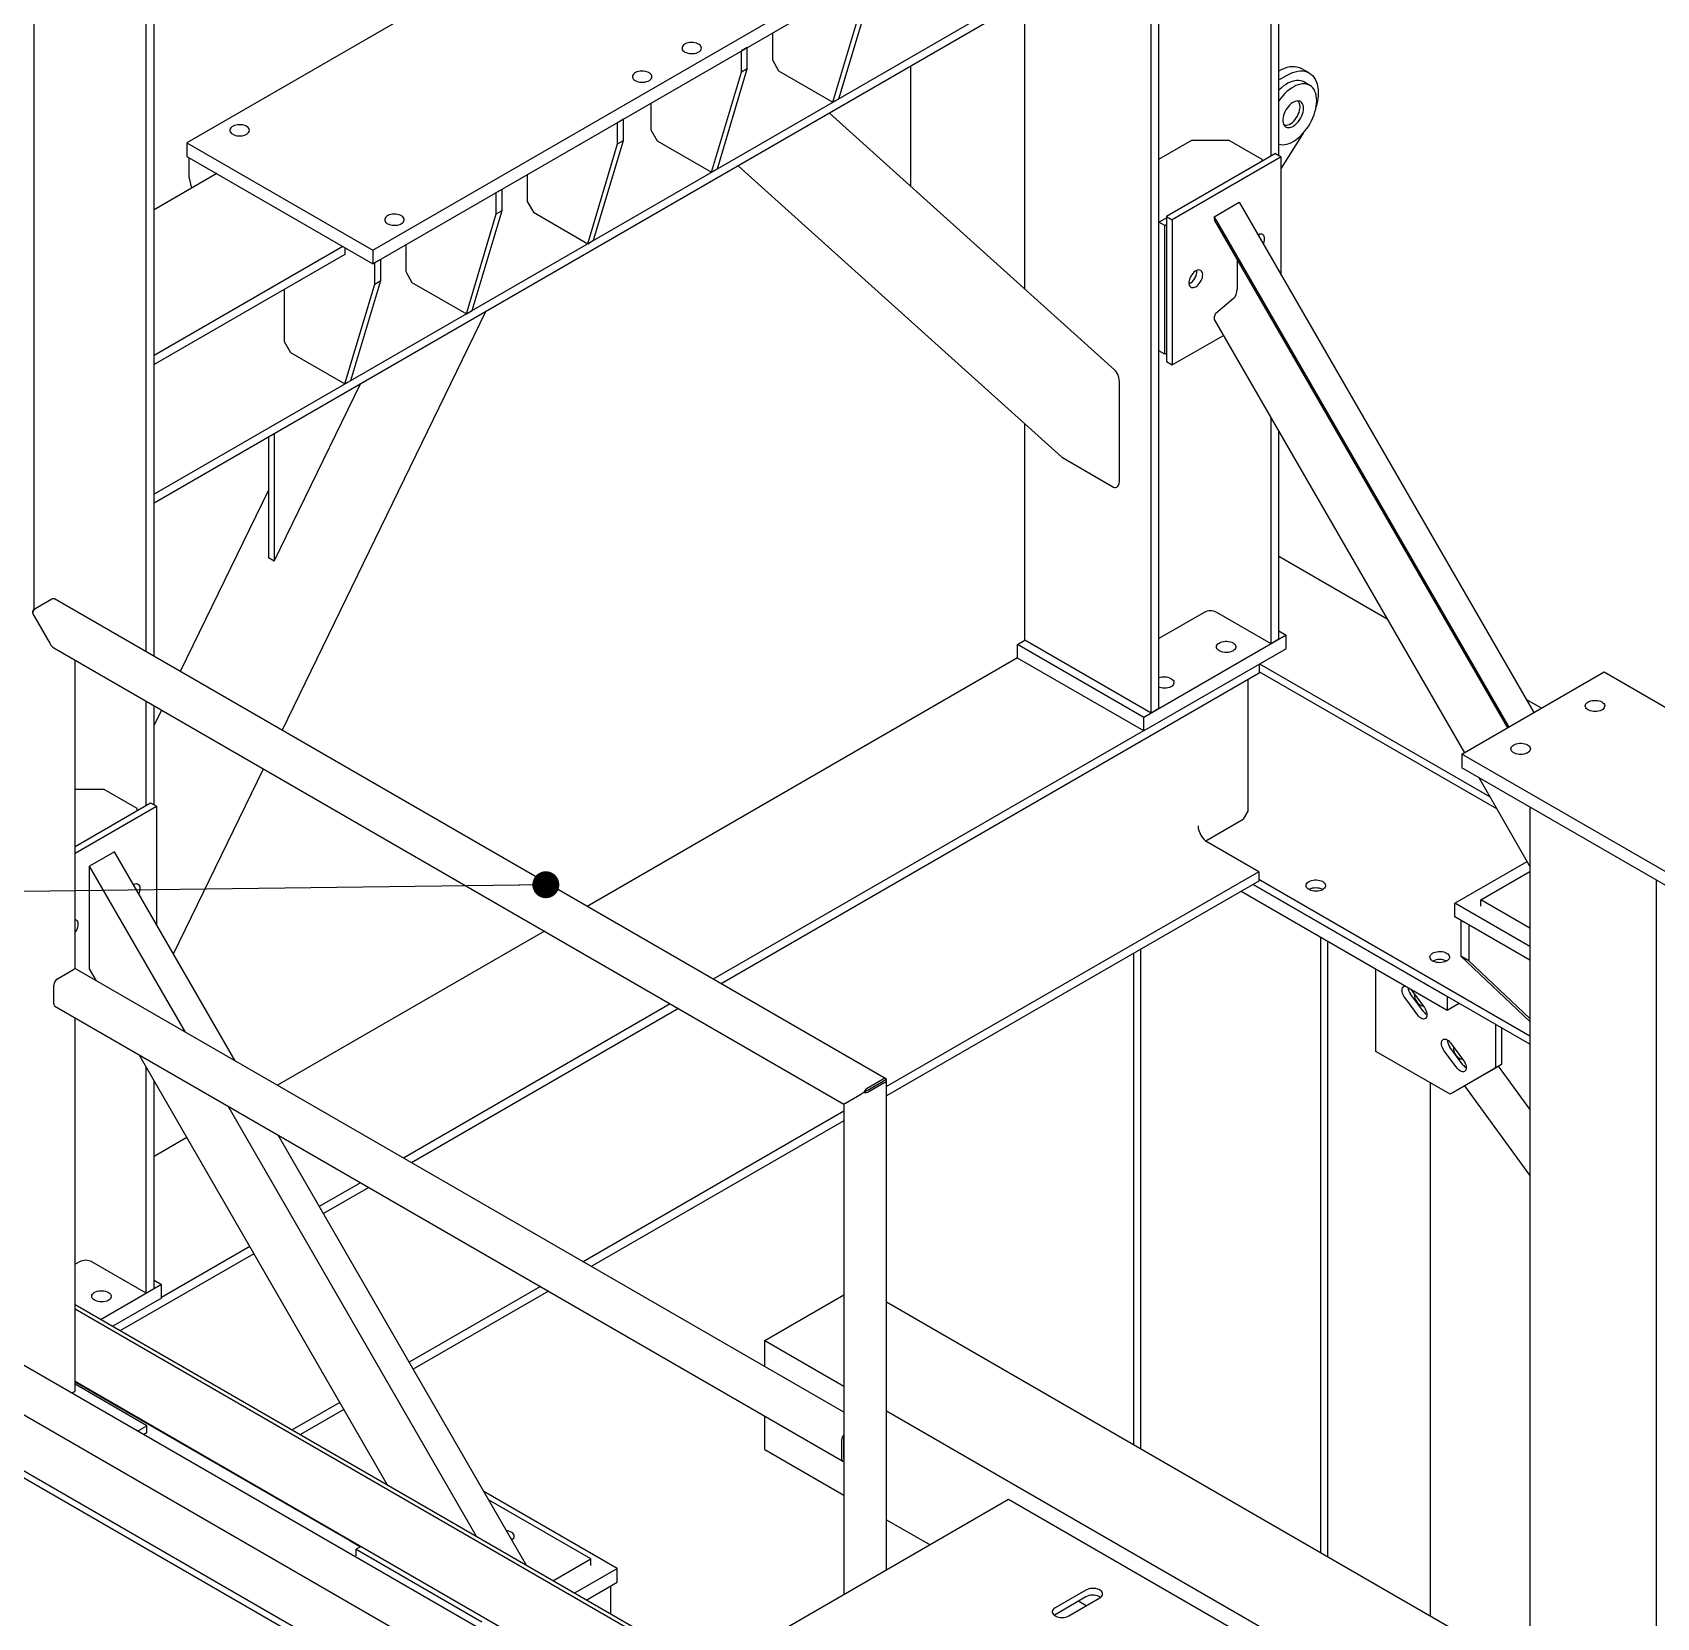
# Model space of a CAD drawing. Header units: millimetres. Extents: x 1293 to 41893, y 1011 to 26911.
# Drawn here: x 31796 to 33650, y 14673 to 16482 of the extents above; entities that cross this region are included whole.
import ezdxf

# ---------------------------------------------------------------- set-up
doc = ezdxf.new("R2010")
doc.units = ezdxf.units.MM
doc.header["$LTSCALE"] = 50
doc.layers.add('CAPA_1', color=7, linetype='Continuous')
doc.layers.add('PASILLOS', color=2, linetype='Continuous')
doc.dimstyles.new('SLDDIMSTYLE3', dxfattribs={"dimtxt": 0.18, "dimasz": 30.769231, "dimexe": 0, "dimexo": 0.0625, "dimgap": 0, "dimtad": 0, "dimtih": 1, "dimtoh": 1, "dimdec": 0, "dimrnd": 1e-09, "dimzin": 0, "dimdsep": 46, "dimtxsty": 'Standard', "dimblk1": 'DOT', "dimblk2": 'DOT', "dimsah": 1, "dimcen": 0.09, "dimadec": 0, "dimazin": 0, "dimtfac": 30.769231, "dimtdec": 0, "dimtofl": 0, "dimtmove": 0, "dimatfit": 3, "dimldrblk": 'DOT', "dimfxl": 1, "dimfrac": 2, "dimtolj": 1, "dimtzin": 0, "dimarcsym": 0})

# ---------------------------------------------------------------- blocks, each defined once
blk = doc.blocks.new('_Dot')
at = {"color": 0, "linetype": 'ByBlock', "lineweight": -2}
blk.add_line((-0.5, 0), (-1, 0), dxfattribs=at)
at = {"color": 0, "linetype": 'ByBlock', "const_width": 0.5}
blk.add_lwpolyline([(-0.25, 0, 1), (0.25, 0, 1)], format="xyb", close=True, dxfattribs=at)

msp = doc.modelspace()

# ---------------------------------------------------------------- linework, layer by layer
at = {"color": 7, "linetype": 'Continuous', "lineweight": 25}
for p, q in [((33209.7482223, 16340.9689533), (33209.7482223, 17338.9560771)), ((33218.6577677, 16341.5412554), (33218.6577677, 17344.0994482)), ((33072.8184083, 15705.0593701), (33072.8184083, 17330.3397059)), ((33081.7279538, 15710.2027412), (33081.7279538, 17325.1963348)), ((32679.15085, 16764.1318354), (31972.0440689, 16355.9277795)), ((32184.1761032, 16233.4665628), (32891.2828844, 16641.6706187)), ((32184.1761032, 16217.9114603), (32891.2828844, 16626.1155162)), ((31925.6423077, 15774.8488323), (31925.6423077, 16597.6575115)), ((33072.8184083, 16612.0990333), (31934.5518531, 15954.9917379)), ((31934.5518531, 15769.7054612), (31934.5518531, 16602.8008826)), ((33072.8184083, 16601.8106191), (31934.5518531, 15944.7033236)), ((31797.6220391, 15823.2804057), (31797.6220391, 16583.8977692)), ((32709.6211419, 16402.4297143), (32743.665505, 16516.4015926)), ((32716.356334, 16406.3178579), (32750.4006971, 16520.2897363)), ((32928.7751002, 16188.9871063), (32928.7751002, 16518.6561872)), ((32640.3833672, 16481.274308), (32640.3833672, 16450.6958855)), ((32611.807768, 16464.7779657), (32605.0725759, 16460.889822)), ((32605.0725759, 16436.3935977), (32605.0725759, 16460.889822)), ((32611.807768, 16440.2817413), (32611.807768, 16464.7779657)), ((32640.3833672, 16450.6958855), (32647.5675721, 16438.2524776)), ((32571.0282128, 16322.4217194), (32605.0725759, 16436.3935977)), ((32577.7634049, 16326.309863), (32611.807768, 16440.2817413)), ((32611.807768, 16440.2817413), (32605.0725759, 16436.3935977)), ((32647.5675721, 16438.2524776), (32709.6211419, 16402.4297143)), ((32798.3543151, 16306.4625385), (32798.3543151, 16443.3658706)), ((33218.6577677, 16438.027537), (33219.2701222, 16438.3810417)), ((33218.6577677, 16427.659154), (33228.2503783, 16433.1968502)), ((33253.2483467, 16435.6722527), (33244.2680905, 16440.8564442)), ((33254.0340223, 16421.4781276), (33247.2988302, 16425.3662712)), ((32501.7904381, 16401.266313), (32501.7904381, 16370.6878905)), ((32716.356334, 16406.3178579), (32709.6211419, 16402.4297143)), ((32463.6512196, 16379.2490108), (32470.3864117, 16383.1371545)), ((32463.6512196, 16354.7527865), (32463.6512196, 16379.2490108)), ((32470.3864117, 16358.6409301), (32470.3864117, 16383.1371545)), ((33031.1122631, 16096.8077621), (32705.7287311, 16389.8942592)), ((31972.0440689, 16355.9277795), (32184.1761032, 16233.4665628)), ((31972.0440689, 16355.9277795), (31972.0440689, 16340.3726771)), ((32429.6068566, 16240.7809082), (32463.6512196, 16354.7527865)), ((32436.3420486, 16244.6690518), (32470.3864117, 16358.6409301)), ((32463.6512196, 16354.7527865), (32470.3864117, 16358.6409301)), ((32501.7904381, 16370.6878905), (32508.974643, 16358.2444827)), ((32508.974643, 16358.2444827), (32571.0282128, 16322.4217194)), ((33081.7279538, 16337.2253183), (33119.2972442, 16358.913608)), ((33119.2972442, 16358.913608), (33161.723651, 16358.913608)), ((33161.723651, 16358.913608), (33199.1416206, 16337.312674)), ((33246.4040789, 16366.8957284), (33221.433869, 16327.0234809)), ((31972.0440689, 16340.3726771), (32184.1761032, 16217.9114603)), ((31974.3333271, 16339.0511164), (31974.3333271, 16317.1980133)), ((33214.6986769, 16343.8267899), (33090.2478834, 16271.9828761)), ((33221.433869, 16339.9386463), (33096.9830755, 16268.0947324)), ((33199.1416206, 16337.312674), (33199.1416206, 16334.8458925)), ((33214.6986769, 16343.8267899), (33221.433869, 16339.9386463)), ((33221.433869, 16204.8719205), (33221.433869, 16339.9386463)), ((32006.0884319, 16320.7192846), (31934.5518531, 16279.4220967)), ((31974.3333271, 16317.1980133), (31977.2490161, 16304.0706442)), ((32360.3690819, 16319.6255018), (32360.3690819, 16289.0470794)), ((32577.7634049, 16326.309863), (32571.0282128, 16322.4217194)), ((32601.5405994, 16329.747731), (32970.4812453, 15997.4275275)), ((32325.0582905, 16299.2410159), (32331.7934826, 16303.1291595)), ((32325.0582905, 16274.7447915), (32325.0582905, 16299.2410159)), ((32331.7934826, 16278.6329352), (32331.7934826, 16303.1291595)), ((32360.3690819, 16289.0470794), (32367.5532868, 16276.6036715)), ((33144.9837465, 16271.5880026), (33173.4331979, 16288.0115213)), ((33173.4331979, 16288.0115213), (33509.7543424, 15705.4862131)), ((32291.0139274, 16160.7729132), (32325.0582905, 16274.7447915)), ((32297.7491195, 16164.6610568), (32331.7934826, 16278.6329352)), ((32325.0582905, 16274.7447915), (32331.7934826, 16278.6329352)), ((32367.5532868, 16276.6036715), (32429.6068566, 16240.7809082)), ((33081.7279538, 16265.4504933), (33090.2478834, 16270.368944)), ((33088.4631459, 16261.5623497), (33081.7279538, 16265.4504933)), ((33081.7279538, 16118.4731472), (33081.7279538, 16265.4504933)), ((33088.4631459, 16261.5623497), (33090.2478834, 16262.5926567)), ((33088.4631459, 16114.5850036), (33088.4631459, 16261.5623497)), ((33090.2478834, 16271.9828761), (33090.2478834, 16106.2250913)), ((33090.2478834, 16271.9828761), (33096.9830755, 16268.0947324)), ((33096.9830755, 16268.0947324), (33096.9830755, 16102.3369476)), ((33144.9837465, 16271.5880026), (33144.9837465, 16269.0613743)), ((33144.9837465, 16271.5880026), (33481.304891, 15689.0626944)), ((33145.3463299, 16267.4078207), (33479.7667151, 15688.1747243)), ((32429.6068566, 16240.7809082), (32436.3420486, 16244.6690518)), ((32150.1317401, 16237.5648528), (31934.5518531, 16113.113233)), ((32152.4209983, 16228.5979992), (31934.5518531, 16102.8248188)), ((32152.4209983, 16236.2432921), (32152.4209983, 16228.5979992)), ((32184.1761032, 16233.4665628), (32184.1761032, 16217.9114603)), ((32221.7761528, 16239.6175069), (32221.7761528, 16209.0390844)), ((32186.4653614, 16219.2330209), (32193.2005535, 16223.1211646)), ((32186.4653614, 16194.7367966), (32186.4653614, 16219.2330209)), ((32193.2005535, 16198.6249402), (32193.2005535, 16223.1211646)), ((32221.7761528, 16209.0390844), (32228.9603576, 16196.5956765)), ((33171.1881339, 16222.6485034), (33171.1881339, 16188.7412503)), ((32083.1832236, 16188.6278826), (32083.1832236, 16129.0310894)), ((32152.4209983, 16080.7649183), (32186.4653614, 16194.7367966)), ((32159.1561904, 16084.6530619), (32193.2005535, 16198.6249402)), ((32186.4653614, 16194.7367966), (32193.2005535, 16198.6249402)), ((32228.9603576, 16196.5956765), (32291.0139274, 16160.7729132)), ((33166.9860023, 16178.2144946), (33146.6345839, 16160.9262121)), ((32080.7921906, 15685.2827114), (32313.4285459, 16163.4241828)), ((32291.0139274, 16160.7729132), (32297.7491195, 16164.6610568)), ((33144.9837465, 16156.7907009), (33144.9837465, 16154.2640726)), ((33144.9837465, 16154.2640726), (33430.5007628, 15659.7340954)), ((33096.9830755, 16102.3369476), (33155.4702678, 16136.1008851)), ((31934.5518531, 16102.8248188), (31934.5518531, 16113.113233)), ((32083.1832236, 16129.0310894), (32090.3674285, 16116.5876816)), ((32090.3674285, 16116.5876816), (32152.4209983, 16080.7649183)), ((33088.4631459, 16114.5850036), (33081.7279538, 16118.4731472)), ((33090.2478834, 16115.6153106), (33088.4631459, 16114.5850036)), ((33090.2478834, 16106.2250913), (33096.9830755, 16102.3369476)), ((32071.7078302, 15878.4462875), (32170.1060765, 16080.6858823)), ((32152.4209983, 16080.7649183), (32159.1561904, 16084.6530619)), ((33036.7177787, 15971.6722715), (33036.7177787, 16081.089486)), ((33209.7482223, 15784.1072692), (33209.7482223, 16042.0887104)), ((32071.7078302, 16023.8817839), (32071.7078302, 15878.4462875)), ((32928.7751002, 15788.213802), (32928.7751002, 16034.9939893)), ((33218.6577677, 15789.2506403), (33218.6577677, 16026.656925)), ((32064.9726381, 16019.9936402), (32064.9726381, 15882.3344311)), ((32971.6288824, 15996.5807667), (33029.9646261, 15962.9042586)), ((31934.5518531, 15944.7033236), (31934.5518531, 15954.9917379)), ((32064.9726381, 15959.4189839), (31964.3104189, 15752.5262068)), ((32071.7078302, 15878.4462875), (32064.9726381, 15882.3344311)), ((33342.499224, 15812.1572314), (33218.6577677, 15883.6493823)), ((33133.3262427, 15819.9300325), (33081.7279538, 15790.1429743)), ((33209.7482223, 15784.1072692), (33147.6946525, 15819.9300325)), ((33218.6577677, 15798.946303), (33227.1586055, 15794.0388738)), ((32920.2742624, 15783.4255684), (32928.7751002, 15788.3329975)), ((32920.2742624, 15767.8704659), (32920.2742624, 15783.4255684)), ((33064.5240458, 15700.151941), (32920.2742624, 15783.4255684)), ((33072.8184083, 15705.0593701), (32928.7751002, 15788.213802)), ((33227.1586055, 15794.0388738), (33064.5240458, 15700.151941)), ((33218.6577677, 15789.2506403), (33209.7482223, 15784.1072692)), ((33227.1586055, 15778.4837714), (33227.1586055, 15794.0388738)), ((32920.2742624, 15767.8978156), (32428.9786944, 15484.2789212)), ((33064.5240458, 15684.5968385), (32920.2742624, 15767.8704659)), ((33227.1586055, 15778.4837714), (33064.5240458, 15684.5968385)), ((33459.5827329, 15609.3626458), (33196.8916068, 15761.011005)), ((33196.3920359, 15750.6182308), (32582.0037622, 15395.9394299)), ((33183.3706645, 15743.1011531), (33183.3706645, 15593.1369717)), ((33196.3920359, 15760.7226088), (33196.3920359, 15750.6182308)), ((33467.4853583, 15595.6748972), (33196.3920359, 15752.173741)), ((33427.5880226, 15658.0526063), (33590.2225823, 15751.9395391)), ((33590.2225823, 15751.9395391), (33873.0652947, 15588.6579168)), ((31925.6423077, 15599.6703878), (31925.6423077, 15718.464664)), ((31934.5518531, 15600.2426899), (31934.5518531, 15713.3212929)), ((31942.8927839, 15708.506176), (31934.5518531, 15691.3629186)), ((33081.7279538, 15710.2027412), (33072.8184083, 15705.0593701)), ((33518.5166055, 15710.5445599), (33500.9935033, 15720.6604315)), ((33064.5240458, 15684.5968385), (33064.5240458, 15700.151941)), ((33064.0244749, 15684.8852347), (32572.7525949, 15401.2800151)), ((33427.5880226, 15658.0526063), (33427.5880226, 15642.4975038)), ((33710.4307351, 15494.7709839), (33427.5880226, 15658.0526063)), ((31956.6435158, 15430.1178212), (32059.3745556, 15641.2626805)), ((33710.4307351, 15479.2158815), (33427.5880226, 15642.4975038)), ((33446.8834138, 15631.3585115), (33505.3853249, 15530.0302296)), ((31877.6177364, 15617.6150425), (31844.4700172, 15617.6150425)), ((31915.0357059, 15596.0141084), (31877.6177364, 15617.6150425)), ((31844.4700172, 15552.8106219), (31930.5927622, 15602.5282244)), ((31844.4700172, 15545.0343346), (31937.3279543, 15598.6400807)), ((31915.0357059, 15593.5473269), (31915.0357059, 15596.0141084)), ((31930.5927622, 15602.5282244), (31937.3279543, 15598.6400807)), ((31937.3279543, 15598.6400807), (31937.3279543, 15463.5733549)), ((33505.3853249, 15597.5860772), (33505.3853249, 14522.7316574)), ((33135.1760917, 15559.0927961), (33177.9825108, 15583.8044158)), ((33183.3706645, 15593.1369717), (33177.9825108, 15583.8044158)), ((33195.6849291, 15523.9351362), (33137.2234617, 15557.6842229)), ((31889.3272833, 15546.7129558), (31860.8778319, 15530.2894371)), ((32027.1653501, 15307.9704215), (31889.3272833, 15546.7129558)), ((31970.2710708, 15340.8147898), (31860.8778319, 15530.2894371)), ((31860.8778319, 15412.9655071), (31860.8778319, 15530.2894371)), ((33195.6849291, 15523.9351362), (32770.7799005, 15278.6426844)), ((33195.6849291, 15523.9351362), (33195.6849291, 15513.2539658)), ((33419.4957888, 15488.0001103), (33502.1147544, 15535.6950239)), ((33449.4117372, 15491.9126013), (33505.3853249, 15524.2254657)), ((33195.6849291, 15513.2539658), (32770.7799005, 15267.961514)), ((33175.7312607, 15501.7349582), (33410.9469716, 15365.9478186)), ((33189.2038343, 15509.5125095), (33410.9469716, 15381.5029211)), ((33505.3853249, 15326.9880864), (33189.2066632, 15509.5141425)), ((33505.3853249, 15336.1137465), (33195.6849291, 15514.8999794)), ((33649.4286331, 15514.4316454), (33649.4286331, 13925.7047628)), ((33505.3853249, 15438.4171365), (33419.4957888, 15488.0001103)), ((33419.4957888, 15472.4450078), (33419.4957888, 15488.0001103)), ((33449.4117372, 15484.4489228), (33449.4117372, 15491.9126013)), ((33505.3853249, 15459.5997369), (33449.4117372, 15491.9126013)), ((33505.3853249, 15422.862034), (33419.4957888, 15472.4450078)), ((33435.5471127, 15463.1787757), (33426.5668566, 15468.3629672)), ((33426.5668566, 15468.3629672), (33426.5668566, 15427.5359266)), ((32380.1432809, 15456.086837), (32075.3678368, 15280.1437182)), ((33266.3719191, 15449.4092199), (33266.3719191, 14746.9298072)), ((33266.3719191, 15449.4092199), (33274.2745445, 15444.8471314)), ((33435.5471127, 15463.1787757), (33435.5471127, 15422.3517351)), ((33052.6418234, 15430.6769386), (33052.6418234, 14870.3135652)), ((33060.5444488, 15435.2390271), (33060.5444488, 14865.7514767)), ((33274.2745445, 15444.8471314), (33274.2745445, 14742.3677187)), ((33435.5471127, 15422.3517351), (33426.5668566, 15427.5359266)), ((33426.5668566, 15427.5359266), (33505.3853249, 15353.1159852)), ((31868.6710708, 15399.4672214), (31860.8778319, 15412.9655071)), ((33329.4582184, 15318.8797139), (33329.4582184, 15412.9902745)), ((33435.5471127, 15422.3517351), (33505.3853249, 15356.4108995)), ((32523.9171814, 15373.0879309), (32219.1417373, 15197.1448121)), ((33377.3403902, 15360.1731769), (33362.3917968, 15380.2994995)), ((33384.0755823, 15364.0613206), (33369.1269889, 15384.1876432)), ((33369.8587072, 15388.9355068), (33384.8073006, 15368.8091842)), ((33410.9469716, 15381.5029211), (33410.9498005, 15381.5045542)), ((33410.9469716, 15381.5029211), (33410.9469716, 15365.9478186)), ((33410.9469716, 15365.9478186), (33424.4223742, 15373.7270029)), ((32533.1683486, 15367.7473458), (32228.3929046, 15191.804227)), ((33466.1306455, 15349.6493304), (33466.1306455, 15299.819778)), ((33472.8658376, 15345.7611868), (33472.8658376, 15303.7079216)), ((33414.3110321, 15269.8952272), (33329.4582184, 15318.8797139)), ((33422.1861703, 15299.7942092), (33407.2375769, 15319.9205318)), ((33428.9213624, 15303.6823528), (33413.972769, 15323.8086754)), ((33414.7044873, 15328.556539), (33429.6530806, 15308.4302164)), ((32200.679178, 14824.4123128), (31917.4985479, 15314.8955505)), ((31925.6423077, 15042.8087036), (31925.6423077, 15300.7901448)), ((33466.1306455, 15299.819778), (33414.3110321, 15269.8952272)), ((33472.8658376, 15303.7079216), (33421.0462242, 15273.7833708)), ((33472.8658376, 15303.7079216), (33466.1306455, 15299.819778)), ((33505.3853249, 15252.9522898), (33469.619038, 15301.8329748)), ((31934.5518531, 15047.9520747), (31934.5518531, 15285.3583595)), ((33391.3770843, 15283.1347134), (33391.3770843, 14674.7658614)), ((33505.3853249, 15177.5835745), (33430.8520071, 15279.445969)), ((33421.0462242, 15273.7833708), (33414.3110321, 15269.8952272)), ((32302.279178, 14765.7598813), (32019.0985479, 15256.2431189)), ((32721.9484555, 15250.4528912), (32424.373943, 15078.6667817)), ((32359.1734573, 14732.9155129), (32075.9928272, 15223.3987506)), ((32721.9484555, 15239.7717209), (32433.6251102, 15073.3261965)), ((31972.0110553, 15220.4771183), (31934.5518531, 15198.8523812)), ((32170.3063237, 15168.952728), (32123.1457433, 15141.7275044)), ((32179.557491, 15163.6121428), (32127.7709511, 15133.7164096)), ((32043.8921637, 15095.9753868), (31943.0526908, 15037.7619982)), ((31849.2203281, 15078.631467), (31844.4700172, 15075.8891708)), ((31925.6423077, 15042.8087036), (31863.5887379, 15078.631467)), ((32048.5173715, 15087.964292), (31896.3308323, 15000.108873)), ((31934.5518531, 15057.6477375), (31943.0526908, 15052.7403083)), ((31943.0526908, 15052.7403083), (31874.1066623, 15012.9386132)), ((31934.5518531, 15047.9520747), (31925.6423077, 15042.8087036)), ((31943.0526908, 15037.1852058), (31943.0526908, 15052.7403083)), ((32375.5385294, 15050.4746975), (32225.7535072, 14964.0056447)), ((32384.7896967, 15045.1341123), (32230.3787149, 14955.99455)), ((32631.7273196, 14988.8817399), (32721.9484555, 15040.9652931)), ((31943.0526908, 15037.1852058), (31887.579236, 15005.161062)), ((32770.7799005, 15033.0289898), (33503.1657167, 14610.2316576)), ((32631.7273196, 14958.9642253), (32631.7273196, 14988.8817399)), ((32631.7273196, 14988.8817399), (32721.9484555, 14936.7981867)), ((32290.7162031, 14548.4512848), (31549.3328066, 14976.4428095)), ((32170.0165025, 14753.3334534), (31844.4700172, 14941.2674391)), ((32146.4999275, 14918.2535271), (32092.3118707, 14886.9714277)), ((32151.1251353, 14910.2424323), (32101.563038, 14881.6308425)), ((32770.7799005, 14908.6083936), (33395.4026432, 14548.0213595)), ((32631.7273196, 14864.4409201), (32631.7273196, 14902.580057)), ((32631.7273196, 14864.4409201), (32721.9484555, 14812.357367)), ((32015.9680164, 14842.8990587), (32015.4177645, 14842.5814051)), ((32025.2191836, 14837.5584735), (32024.6689318, 14837.2408199)), ((32463.2102348, 14728.5805503), (32310.9175068, 14816.4972707)), ((32433.2992926, 14739.5925262), (32316.3344131, 14807.114914)), ((32910.1895055, 14807.2880014), (32582.091959, 14617.8813194)), ((33299.0982352, 14582.7757706), (32910.1895055, 14807.2880014)), ((32770.7799005, 14784.1675738), (32820.4596556, 14755.4880616)), ((32158.9974639, 14760.3299162), (32158.4472121, 14760.0122626)), ((32158.4472121, 14760.0122626), (32170.0165025, 14753.3334534)), ((32170.5667543, 14753.651107), (32165.3058226, 14750.6140358)), ((32165.3058226, 14743.1503572), (32165.3058226, 14750.6140358)), ((32165.3058226, 14750.6140358), (32308.8484991, 14667.7486124)), ((32390.4532852, 14714.8580527), (32433.2992926, 14739.5925262)), ((32414.9464407, 14700.718455), (32463.2102348, 14728.5805503)), ((32433.2992926, 14732.1288477), (32433.2992926, 14739.5925262)), ((32463.2102348, 14713.0254478), (32463.2102348, 14728.5805503)), ((32428.4190143, 14692.9409038), (32463.2102348, 14713.0254478)), ((32456.1391669, 14676.9384003), (32456.1391669, 14708.9434072)), ((32998.4983037, 14704.0582982), (32963.1429646, 14683.6480954)), ((32998.4983037, 14696.280747), (32963.1429646, 14675.8705442)), ((32978.8584128, 14674.5757603), (33014.2137519, 14694.9859631)), ((32998.8420043, 14686.1120421), (32989.8628429, 14691.2956016)), ((32963.1429646, 14675.8705442), (32962.1626971, 14675.2231522))]:
    msp.add_line(p, q, dxfattribs=at)
at = {"color": 7, "linetype": 'Continuous', "lineweight": 25, "flags": 128}
for points in [[(32540.4783714, 16459.5656868), (32542.0076991, 16458.8286209), (32543.7404266, 16458.261041), (32545.6208628, 16457.8811897), (32547.5885687, 16457.7012757), (32549.5803008, 16457.7270815), (32551.5320431, 16457.9577778), (32553.381065, 16458.3859497), (32555.0679374, 16458.9978356), (32556.5384429, 16459.7737688), (32557.7453182, 16460.6888102), (32558.6497733, 16461.7135497), (32559.2227384, 16462.8150512), (32559.4457978, 16463.9579117), (32559.3117822, 16465.1053986), (32558.824999, 16466.2206308), (32558.0010939, 16467.2677637), (32556.8665477, 16468.2131417), (32555.4578258, 16469.0263796), (32553.8202056, 16469.6813391), (32552.0063216, 16470.1569695), (32550.0744735, 16470.4379834), (32548.0867525, 16470.5153489), (32546.1070456, 16470.3865795), (32544.1989822, 16470.0558138), (32542.4238891, 16469.533683), (32540.8388191, 16468.8369687), (32539.4947177, 16467.9880639), (32538.4347855, 16467.0142532), (32537.6930896, 16465.9468356), (32537.2934686, 16464.8201187), (32537.2487667, 16463.6703163), (32537.5604207, 16462.5343838), (32538.2184138, 16461.4488312), (32539.2015975, 16460.4485488), (32540.4783714, 16459.5656868)], [(32483.9098289, 16426.9093623), (32485.4391566, 16426.1722964), (32487.1718841, 16425.6047165), (32489.0523203, 16425.2248652), (32491.0200262, 16425.0449512), (32493.0117583, 16425.070757), (32494.9635006, 16425.3014533), (32496.8125225, 16425.7296253), (32498.4993949, 16426.3415111), (32499.9699004, 16427.1174443), (32501.1767757, 16428.0324857), (32502.0812308, 16429.0572252), (32502.6541959, 16430.1587268), (32502.8772553, 16431.3015872), (32502.7432397, 16432.4490741), (32502.2564565, 16433.5643063), (32501.4325514, 16434.6114392), (32500.2980052, 16435.5568172), (32498.8892833, 16436.3700551), (32497.2516631, 16437.0250147), (32495.4377791, 16437.500645), (32493.505931, 16437.7816589), (32491.51821, 16437.8590245), (32489.5385031, 16437.730255), (32487.6304398, 16437.3994893), (32485.8553466, 16436.8773585), (32484.2702766, 16436.1806442), (32482.9261752, 16435.3317395), (32481.866243, 16434.3579287), (32481.1245471, 16433.2905111), (32480.7249261, 16432.1637943), (32480.6802242, 16431.0139918), (32480.9918782, 16429.8780594), (32481.6498713, 16428.7925067), (32482.633055, 16427.7922244), (32483.9098289, 16426.9093623)], [(33219.2701222, 16438.3810417), (33222.3199212, 16439.9894721), (33225.3469841, 16441.2815498), (33228.3287446, 16442.2476425), (33231.2429739, 16442.8805479), (33234.0679466, 16443.1755479), (33236.7826028, 16443.1304432), (33239.366705, 16442.7455702), (33241.8009889, 16442.0237979), (33244.0673071, 16440.9705071), (33244.2680905, 16440.8564442)], [(33228.2503783, 16433.1968502), (33231.3001773, 16434.8052806), (33234.3272403, 16436.0973583), (33237.3090008, 16437.063451), (33240.22323, 16437.6963564), (33243.0482027, 16437.9913564), (33245.7628589, 16437.9462517), (33248.3469611, 16437.5613786), (33250.781245, 16436.8396063), (33253.0475632, 16435.7863156), (33255.1290207, 16434.4093586), (33257.0101001, 16432.7190004), (33258.6767784, 16430.7278425), (33260.1166305, 16428.4507288), (33261.3189224, 16425.904635), (33262.2746913, 16423.108542), (33262.9768118, 16420.0832944), (33263.4200498, 16416.8514452), (33263.601101, 16413.4370876), (33263.5186156, 16409.8656752), (33263.1732086, 16406.1638327), (33262.5674549, 16402.3591569), (33261.7058704, 16398.4800114), (33261.2738761, 16396.8523339)], [(33247.2988302, 16425.3662712), (33245.622923, 16426.1767849), (33243.5544791, 16426.8078756), (33241.3431449, 16427.1174274), (33239.0095671, 16427.1025501), (33236.5755336, 16426.7633825), (33234.0637704, 16426.1030915), (33231.4977291, 16425.1278418), (33228.9013682, 16423.8467392), (33226.2989292, 16422.271745), (33223.7147103, 16420.4175645), (33221.1728397, 16418.3015097), (33218.6970502, 16415.9433376), (33218.6577677, 16415.9034163)], [(33261.9263388, 16404.0342405), (33261.8005694, 16406.9642032), (33261.4244357, 16409.7215995), (33260.8014493, 16412.2806843), (33259.9374271, 16414.617564), (33258.8404361, 16416.7104199), (33257.5207187, 16418.5397115), (33255.9905966, 16420.0883593), (33254.2643563, 16421.3419038), (33252.3581151, 16422.2886412), (33250.2896712, 16422.919732), (33248.078337, 16423.2292838), (33245.7447592, 16423.2144065), (33243.3107257, 16422.8752389), (33240.7989625, 16422.2149478), (33238.2329212, 16421.2396982), (33235.6365603, 16419.9585956), (33233.0341213, 16418.3836014), (33230.4499024, 16416.5294209), (33227.9080318, 16414.4133661), (33225.4322423, 16412.0551939), (33223.0456497, 16409.4769221), (33220.7705368, 16406.7026233), (33218.6577677, 16403.8014011)], [(33218.6577677, 16354.3102511), (33220.7705368, 16353.8483802), (33223.0456497, 16353.7008707), (33225.4322423, 16353.8781001), (33227.9080318, 16354.3784137), (33230.4499024, 16355.1971401), (33233.0341213, 16356.3266352), (33235.6365603, 16357.7563532), (33238.2329212, 16359.4729451), (33240.7989625, 16361.4603837), (33243.3107257, 16363.7001127), (33245.7447592, 16366.1712203), (33248.078337, 16368.8506346), (33250.2896712, 16371.7133385), (33252.3581151, 16374.7326038), (33254.2643563, 16377.8802404), (33255.9905966, 16381.1268596), (33257.5207187, 16384.4421487), (33258.8404361, 16387.7951537), (33259.9374271, 16391.1545684), (33260.8014493, 16394.489027), (33261.4244357, 16397.7673964), (33261.8005694, 16400.9590675), (33261.9263388, 16404.0342405)], [(33246.776576, 16395.2884686), (33246.6509236, 16397.19841), (33246.2766444, 16398.9225692), (33245.6617156, 16400.4241986), (33244.8192433, 16401.6712937), (33243.7671834, 16402.6372747), (33242.5279586, 16403.3015536), (33241.1279809, 16403.6499722), (33239.5970884, 16403.6751048), (33237.9679093, 16403.3764155), (33236.275167, 16402.7602706), (33234.554939, 16401.839802), (33232.8438893, 16400.6346279), (33231.1784858, 16399.1704345), (33229.5942236, 16397.4784286), (33228.1248687, 16395.5946723), (33226.8017377, 16393.5593146), (33225.6530309, 16391.4157357), (33224.703231, 16389.2096221), (33223.9725813, 16386.9879934), (33223.4766543, 16384.7981998), (33223.2260199, 16382.6869129), (33223.2260199, 16380.699131), (33223.4766543, 16378.8772204), (33223.9725813, 16377.2600119), (33224.703231, 16375.8819734), (33225.6530309, 16374.7724755), (33226.8017377, 16373.9551652), (33228.1248687, 16373.447462), (33229.5942236, 16373.2601868), (33231.1784858, 16373.397331), (33232.8438893, 16373.8559716), (33234.554939, 16374.6263335), (33236.275167, 16375.6919978), (33237.9679093, 16377.0302516), (33239.5970884, 16378.6125724), (33241.1279809, 16380.4052359), (33242.5279586, 16382.3700344), (33243.7671834, 16384.4650917), (33244.8192433, 16386.6457553), (33245.6617156, 16388.8655482), (33246.2766444, 16391.0771593), (33246.6509236, 16393.233452), (33246.776576, 16395.2884686)], [(33224.4453049, 16376.3138384), (33224.6191017, 16376.2508172), (33226.0053143, 16375.9596898), (33227.5169044, 16375.99171), (33229.1201057, 16376.3461625), (33230.7791052, 16377.0151295), (33232.4568436, 16377.9836673), (33234.1158431, 16379.2301404), (33235.7190443, 16380.7267046), (33237.2306345, 16382.4399292), (33238.616847, 16384.3315436), (33239.8467163, 16386.3592922), (33240.8927691, 16388.4778785), (33241.7316384, 16390.6399767), (33242.3445851, 16392.7972892), (33242.717917, 16394.9016251), (33242.8432945, 16396.9059772)], [(32024.2904212, 16365.6787539), (32025.8197488, 16364.941688), (32027.5524764, 16364.3741081), (32029.4329125, 16363.9942568), (32031.4006184, 16363.8143428), (32033.3923505, 16363.8401486), (32035.3440928, 16364.0708449), (32037.1931147, 16364.4990169), (32038.8799871, 16365.1109027), (32040.3504926, 16365.8868359), (32041.5573679, 16366.8018774), (32042.4618231, 16367.8266168), (32043.0347881, 16368.9281184), (32043.2578475, 16370.0709788), (32043.1238319, 16371.2184657), (32042.6370488, 16372.3336979), (32041.8131436, 16373.3808308), (32040.6785974, 16374.3262089), (32039.2698755, 16375.1394467), (32037.6322553, 16375.7944063), (32035.8183713, 16376.2700366), (32033.8865233, 16376.5510505), (32031.8988023, 16376.6284161), (32029.9190954, 16376.4996466), (32028.011032, 16376.168881), (32026.2359388, 16375.6467501), (32024.6508688, 16374.9500358), (32023.3067675, 16374.1011311), (32022.2468353, 16373.1273203), (32021.5051393, 16372.0599027), (32021.1055183, 16370.9331859), (32021.0608165, 16369.7833834), (32021.3724705, 16368.647451), (32022.0304635, 16367.5618983), (32023.0136472, 16366.561616), (32024.2904212, 16365.6787539)], [(32201.0671165, 16263.6277399), (32202.5964441, 16262.890674), (32204.3291717, 16262.3230942), (32206.2096078, 16261.9432429), (32208.1773137, 16261.7633288), (32210.1690458, 16261.7891347), (32212.1207881, 16262.019831), (32213.96981, 16262.4480029), (32215.6566824, 16263.0598887), (32217.1271879, 16263.8358219), (32218.3340632, 16264.7508634), (32219.2385184, 16265.7756028), (32219.8114834, 16266.8771044), (32220.0345428, 16268.0199649), (32219.9005272, 16269.1674518), (32219.4137441, 16270.2826839), (32218.5898389, 16271.3298169), (32217.4552927, 16272.2751949), (32216.0465708, 16273.0884327), (32214.4089506, 16273.7433923), (32212.5950666, 16274.2190226), (32210.6632186, 16274.5000366), (32208.6754976, 16274.5774021), (32206.6957907, 16274.4486327), (32204.7877273, 16274.117867), (32203.0126341, 16273.5957361), (32201.4275641, 16272.8990218), (32200.0834628, 16272.0501171), (32199.0235306, 16271.0763064), (32198.2818346, 16270.0088887), (32197.8822136, 16268.8821719), (32197.8375118, 16267.7323695), (32198.1491658, 16266.596437), (32198.8071588, 16265.5108843), (32199.7903425, 16264.510602), (32201.0671165, 16263.6277399)], [(33201.0518281, 16240.1746508), (33201.483288, 16241.2427345), (33202.036951, 16243.05819), (33202.3504211, 16244.8251068), (33202.4136232, 16246.4866946), (33202.2245258, 16247.9895487), (33201.7892068, 16249.2853662), (33201.1216577, 16250.3324983), (33200.2433339, 16251.0972894), (33199.1824656, 16251.5551585), (33197.97315, 16251.6913892), (33196.6542554, 16251.5016031), (33195.2681722, 16250.9919), (33194.9098935, 16250.8127934)], [(33195.6154712, 16251.1473384), (33195.6547104, 16250.7674197), (33195.6753843, 16249.4869245)], [(33195.6753843, 16249.4869245), (33195.6784311, 16250.3748383), (33195.6154775, 16251.1472878)], [(33123.8531332, 16191.6537844), (33125.256184, 16192.6095682), (33126.6141396, 16193.8262721), (33127.8833542, 16195.2647902), (33129.0230341, 16196.8788872), (33129.9965492, 16198.6166849), (33130.7726099, 16200.4223289), (33131.3262729, 16202.2377845), (33131.639743, 16204.0047012), (33131.7029451, 16205.666289), (33131.5138477, 16207.1691432), (33131.0785287, 16208.4649606), (33130.4109795, 16209.5120927), (33129.5326558, 16210.2768838), (33128.4717875, 16210.7347529), (33127.2624719, 16210.8709836), (33125.9435773, 16210.6811975), (33124.5574941, 16210.1714944), (33123.1487722, 16209.3582565), (33121.762689, 16208.2676221), (33120.4437944, 16206.9346449), (33119.2344788, 16205.4021681), (33118.1736105, 16203.7194465), (33117.2952868, 16201.9405644), (33116.6277376, 16200.1226965), (33116.1924186, 16198.3242704), (33116.0033213, 16196.6030891), (33116.0665233, 16195.0144729), (33116.3799934, 16193.609481), (33116.9336564, 16192.4332712), (33117.7097171, 16191.5236477), (33118.6832322, 16190.9098466), (33119.8229121, 16190.611596), (33121.0921267, 16190.638482), (33122.4500823, 16190.9896402), (33123.8531332, 16191.6537844)], [(33166.4269718, 15785.1043076), (33167.7037458, 15784.2214455), (33168.6869294, 15783.2211632), (33169.3449225, 15782.1356105), (33169.6565765, 15780.999678), (33169.6118746, 15779.8498756), (33169.2122536, 15778.7231588), (33168.4705577, 15777.6557411), (33167.4106255, 15776.6819304), (33166.0665241, 15775.8330257), (33164.4814541, 15775.1363114), (33162.706361, 15774.6141805), (33160.7982976, 15774.2834148), (33158.8185907, 15774.1546454), (33156.8308697, 15774.2320109), (33154.8990216, 15774.5130249), (33153.0851376, 15774.9886552), (33151.4475174, 15775.6436148), (33150.0387955, 15776.4568526), (33148.9042493, 15777.4022306), (33148.0803442, 15778.4493636), (33147.593561, 15779.5645957), (33147.4595454, 15780.7120826), (33147.6826048, 15781.8549431), (33148.2555699, 15782.9564447), (33149.160025, 15783.9811841), (33150.3669003, 15784.8962256), (33151.8374058, 15785.6721588), (33153.5242783, 15786.2840446), (33155.3733002, 15786.7122165), (33157.3250425, 15786.9429128), (33159.3167745, 15786.9687187), (33161.2844805, 15786.7888046), (33163.1649166, 15786.4089533), (33164.8976441, 15785.8413735), (33166.4269718, 15785.1043076)], [(33095.7162937, 15744.283902), (33096.9930676, 15743.4010399), (33097.9762513, 15742.4007576), (33098.6342444, 15741.3152049), (33098.9458984, 15740.1792725), (33098.9011965, 15739.02947), (33098.5015755, 15737.9027532), (33097.7598796, 15736.8353355), (33096.6999474, 15735.8615248), (33095.355846, 15735.0126201), (33093.770776, 15734.3159058), (33091.9956829, 15733.7937749), (33090.0876195, 15733.4630092), (33088.1079126, 15733.3342398), (33086.1201916, 15733.4116053), (33084.1883435, 15733.6926193), (33082.3744595, 15734.1682496), (33081.7279538, 15734.397202)], [(33587.4737047, 15717.6963214), (33588.7504786, 15716.8134593), (33589.7336623, 15715.813177), (33590.3916553, 15714.7276243), (33590.7033093, 15713.5916919), (33590.6586075, 15712.4418894), (33590.2589865, 15711.3151726), (33589.5172905, 15710.247755), (33588.4573583, 15709.2739442), (33587.113257, 15708.4250395), (33585.528187, 15707.7283252), (33583.7530938, 15707.2061944), (33581.8450304, 15706.8754287), (33579.8653235, 15706.7466592), (33577.8776026, 15706.8240248), (33575.9457545, 15707.1050387), (33574.1318705, 15707.5806691), (33572.4942503, 15708.2356286), (33571.0855284, 15709.0488665), (33569.9509822, 15709.9942445), (33569.127077, 15711.0413774), (33568.6402939, 15712.1566096), (33568.5062783, 15713.3040965), (33568.7293377, 15714.4469569), (33569.3023027, 15715.5484585), (33570.2067579, 15716.573198), (33571.4136332, 15717.4882394), (33572.8841387, 15718.2641726), (33574.5710111, 15718.8760584), (33576.420033, 15719.3042304), (33578.3717753, 15719.5349267), (33580.3635074, 15719.5607325), (33582.3312133, 15719.3808185), (33584.2116494, 15719.0009672), (33585.944377, 15718.4333873), (33587.4737047, 15717.6963214)], [(33502.6208909, 15668.7118347), (33503.8976649, 15667.8289726), (33504.8808485, 15666.8286903), (33505.5388416, 15665.7431376), (33505.8504956, 15664.6072052), (33505.8057937, 15663.4574027), (33505.4061728, 15662.3306859), (33504.6644768, 15661.2632683), (33503.6045446, 15660.2894575), (33502.2604432, 15659.4405528), (33500.6753733, 15658.7438385), (33498.9002801, 15658.2217077), (33496.9922167, 15657.890942), (33495.0125098, 15657.7621725), (33493.0247888, 15657.8395381), (33491.0929407, 15658.120552), (33489.2790567, 15658.5961823), (33487.6414365, 15659.2511419), (33486.2327146, 15660.0643798), (33485.0981685, 15661.0097578), (33484.2742633, 15662.0568907), (33483.7874801, 15663.1721229), (33483.6534645, 15664.3196098), (33483.8765239, 15665.4624702), (33484.449489, 15666.5639718), (33485.3539441, 15667.5887113), (33486.5608194, 15668.5037527), (33488.0313249, 15669.2796859), (33489.7181974, 15669.8915717), (33491.5672193, 15670.3197437), (33493.5189616, 15670.55044), (33495.5106936, 15670.5762458), (33497.4783996, 15670.3963318), (33499.3588357, 15670.0164805), (33501.0915632, 15669.4489006), (33502.6208909, 15668.7118347)], [(31910.8039789, 15509.5142279), (31911.1622576, 15509.6933344), (31912.5483408, 15510.2030375), (31913.8672354, 15510.3928237), (31915.076551, 15510.2565929), (31916.1374193, 15509.7987238), (31917.015743, 15509.0339328), (31917.6832922, 15507.9868006), (31918.1186112, 15506.6909832), (31918.3077085, 15505.1881291), (31918.2445065, 15503.5265413), (31917.9310364, 15501.7596245), (31917.3773734, 15499.944169), (31916.9459134, 15498.8760852)], [(31910.8039789, 15509.5142279), (31911.1622576, 15509.6933344), (31912.5483408, 15510.2030375), (31913.8672354, 15510.3928237), (31915.076551, 15510.2565929), (31916.1374193, 15509.7987238), (31917.015743, 15509.0339328), (31917.6832922, 15507.9868006), (31918.1186112, 15506.6909832), (31918.3077085, 15505.1881291), (31918.2445065, 15503.5265413), (31917.9310364, 15501.7596245), (31917.3773734, 15499.944169), (31916.9459134, 15498.8760852)], [(31911.5095629, 15509.8487223), (31911.5725165, 15509.0762727), (31911.5694697, 15508.188359)], [(31911.5095629, 15509.8487223), (31911.5725165, 15509.0762727), (31911.5694697, 15508.188359)], [(31911.5694697, 15508.188359), (31911.5804287, 15508.6737454), (31911.5151721, 15509.8030578)], [(33268.7594652, 15512.650775), (33270.0362391, 15511.767913), (33271.0194228, 15510.7676306), (33271.6774159, 15509.682078), (33271.9890699, 15508.5461455), (33271.944368, 15507.3963431), (33271.544747, 15506.2696262), (33270.8030511, 15505.2022086), (33269.7431189, 15504.2283979), (33268.3990175, 15503.3794931), (33266.8139475, 15502.6827788), (33265.0388543, 15502.160648), (33263.1307909, 15501.8298823), (33261.1510841, 15501.7011129), (33259.1633631, 15501.7784784), (33257.231515, 15502.0594924), (33255.417631, 15502.5351227), (33253.7800108, 15503.1900822), (33252.3712889, 15504.0033201), (33251.2367427, 15504.9486981), (33250.4128376, 15505.995831), (33249.9260544, 15507.1110632), (33249.7920388, 15508.2585501), (33250.0150982, 15509.4014106), (33250.5880633, 15510.5029121), (33251.4925184, 15511.5276516), (33252.6993937, 15512.442693), (33254.1698992, 15513.2186262), (33255.8567716, 15513.8305121), (33257.7057935, 15514.258684), (33259.6575358, 15514.4893803), (33261.6492679, 15514.5151861), (33263.6169738, 15514.3352721), (33265.49741, 15513.9554208), (33267.2301375, 15513.387841), (33268.7594652, 15512.650775)], [(31844.4700172, 15469.4074097), (31845.4267412, 15468.9783183), (31846.3050649, 15468.2135272), (31846.9726141, 15467.1663951), (31847.4079331, 15465.8705776), (31847.5970304, 15464.3677235), (31847.5338284, 15462.7061357), (31847.2203582, 15460.9392189), (31846.6666953, 15459.1237634), (31845.8906346, 15457.3181194), (31844.9171195, 15455.5803217), (31844.4700172, 15454.9034747)], [(31844.4700172, 15469.4074097), (31845.4267412, 15468.9783183), (31846.3050649, 15468.2135272), (31846.9726141, 15467.1663951), (31847.4079331, 15465.8705776), (31847.5970304, 15464.3677235), (31847.5338284, 15462.7061357), (31847.2203582, 15460.9392189), (31846.6666953, 15459.1237634), (31845.8906346, 15457.3181194), (31844.9171195, 15455.5803217), (31844.4700172, 15454.9034747)], [(33410.1808214, 15431.0099639), (33411.4575954, 15430.1271018), (33412.440779, 15429.1268195), (33413.0987721, 15428.0412668), (33413.4104261, 15426.9053343), (33413.3657242, 15425.7555319), (33412.9661033, 15424.628815), (33412.2244073, 15423.5613974), (33411.1644751, 15422.5875867), (33409.8203737, 15421.7386819), (33408.2353038, 15421.0419677), (33406.4602106, 15420.5198368), (33404.5521472, 15420.1890711), (33402.5724403, 15420.0603017), (33400.5847193, 15420.1376672), (33398.6528712, 15420.4186812), (33396.8389872, 15420.8943115), (33395.201367, 15421.5492711), (33393.7926451, 15422.3625089), (33392.658099, 15423.3078869), (33391.8341938, 15424.3550199), (33391.3474106, 15425.470252), (33391.213395, 15426.6177389), (33391.4364544, 15427.7605994), (33392.0094195, 15428.8621009), (33392.9138746, 15429.8868404), (33394.1207499, 15430.8018818), (33395.5912554, 15431.577815), (33397.2781279, 15432.1897009), (33399.1271498, 15432.6178728), (33401.0788921, 15432.8485691), (33403.0706241, 15432.874375), (33405.0383301, 15432.6944609), (33406.9187662, 15432.3146096), (33408.6514937, 15431.7470298), (33410.1808214, 15431.0099639)], [(33362.3917968, 15380.2994995), (33361.3699119, 15381.8548878), (33360.5307721, 15383.5164418), (33359.9066249, 15385.220309), (33359.5214561, 15386.9010107), (33359.3900675, 15388.4939585), (33359.5175083, 15389.9379363), (33359.8988809, 15391.1774528), (33360.5195295, 15392.1648742), (33361.3556029, 15392.8622543), (33362.3749712, 15393.2427932), (33363.5384607, 15393.2918671), (33363.5896454, 15393.2866211)], [(33368.6608586, 15390.359072), (33368.6933477, 15390.3249566), (33369.8587072, 15388.9355068)], [(33376.2773546, 15375.4700113), (33377.4351323, 15374.0687358), (33378.6944834, 15372.8837334), (33380.0070119, 15371.9605432), (33381.322278, 15371.3346428), (33382.5897368, 15371.0300852), (33383.1784657, 15371.002197)], [(33384.8073006, 15368.8091842), (33385.8291855, 15367.253796), (33386.6683253, 15365.5922419), (33387.2924725, 15363.8883748), (33387.6776413, 15362.2076731), (33387.8090299, 15360.6147253), (33387.6815891, 15359.1707475), (33387.3002165, 15357.931231), (33386.6795679, 15356.9438096), (33385.8434945, 15356.2464295), (33384.8241262, 15355.8658906), (33383.6606367, 15355.8168167), (33382.3977383, 15356.1010937), (33381.0839634, 15356.7077971), (33379.7697997, 15357.6136116), (33378.5057497, 15358.7837271), (33377.3403902, 15360.1731769)], [(33407.2375769, 15319.9205318), (33406.215692, 15321.47592), (33405.3765521, 15323.137474), (33404.752405, 15324.8413412), (33404.3672362, 15326.5220429), (33404.2358476, 15328.1149907), (33404.3632884, 15329.5589685), (33404.744661, 15330.798485), (33405.3653096, 15331.7859064), (33406.201383, 15332.4832865), (33407.2207513, 15332.8638254), (33408.3842407, 15332.9128993), (33409.6471392, 15332.6286223), (33410.9609141, 15332.0219189), (33412.2750778, 15331.1161044), (33413.5391278, 15329.9459888), (33414.7044873, 15328.556539)], [(33420.7590907, 15314.6781898), (33421.9168683, 15313.2769143), (33423.1762195, 15312.0919119), (33424.488748, 15311.1687217), (33425.8040141, 15310.5428213), (33427.0714728, 15310.2382637), (33428.2424165, 15310.2667529), (33428.2834446, 15310.2742519)], [(33429.6530806, 15308.4302164), (33430.6749656, 15306.8748282), (33431.5141054, 15305.2132742), (33432.1382526, 15303.509407), (33432.5234213, 15301.8287053), (33432.65481, 15300.2357575), (33432.5273692, 15298.7917797), (33432.1459966, 15297.5522632), (33431.525348, 15296.5648418), (33430.6892746, 15295.8674617), (33429.6699063, 15295.4869228), (33428.5064168, 15295.4378489), (33427.2435184, 15295.7221259), (33425.9297435, 15296.3288293), (33424.6155798, 15297.2346438), (33423.3515298, 15298.4047594), (33422.1861703, 15299.7942092)], [(31882.3210572, 15043.805742), (31883.5978311, 15042.92288), (31884.5810148, 15041.9225976), (31885.2390079, 15040.837045), (31885.5506619, 15039.7011125), (31885.50596, 15038.5513101), (31885.106339, 15037.4245932), (31884.3646431, 15036.3571756), (31883.3047109, 15035.3833649), (31881.9606095, 15034.5344601), (31880.3755395, 15033.8377458), (31878.6004463, 15033.315615), (31876.6923829, 15032.9848493), (31874.712676, 15032.8560799), (31872.7249551, 15032.9334454), (31870.793107, 15033.2144593), (31868.979223, 15033.6900897), (31867.3416028, 15034.3450492), (31865.9328809, 15035.1582871), (31864.7983347, 15036.1036651), (31863.9744295, 15037.150798), (31863.4876464, 15038.2660302), (31863.3536308, 15039.4135171), (31863.5766902, 15040.5563776), (31864.1496552, 15041.6578791), (31865.0541104, 15042.6826186), (31866.2609857, 15043.59766), (31867.7314912, 15044.3735932), (31869.4183636, 15044.9854791), (31871.2673855, 15045.413651), (31873.2191278, 15045.6443473), (31875.2108599, 15045.6701531), (31877.1785658, 15045.4902391), (31879.0590019, 15045.1103878), (31880.7917295, 15044.5428079), (31882.3210572, 15043.805742)], [(32342.854078, 14761.1815071), (32343.1883488, 14761.4021964), (32344.322895, 14762.3475744), (32345.1468002, 14763.3947074), (32345.6335833, 14764.5099395), (32345.7675989, 14765.6574264), (32345.5445395, 14766.8002869), (32344.9715745, 14767.9017885), (32344.0671193, 14768.9265279), (32342.860244, 14769.8415694), (32341.3897385, 14770.6175026), (32339.7028661, 14771.2293884), (32337.8538442, 14771.6575603), (32336.7131416, 14771.8179209)], [(32342.854078, 14761.1815071), (32343.1883488, 14761.4021964), (32344.322895, 14762.3475744), (32345.1468002, 14763.3947074), (32345.6335833, 14764.5099395), (32345.7675989, 14765.6574264), (32345.5445395, 14766.8002869), (32344.9715745, 14767.9017885), (32344.0671193, 14768.9265279), (32342.860244, 14769.8415694), (32341.3897385, 14770.6175026), (32339.7028661, 14771.2293884), (32337.8538442, 14771.6575603), (32336.7131416, 14771.8179209)], [(32343.6919421, 14761.7789799), (32343.181603, 14762.1600884), (32341.8377657, 14762.9418116)], [(32343.4958883, 14761.6247082), (32342.860244, 14762.0640181), (32342.0898061, 14762.5052647)], [(32343.4958883, 14761.6247082), (32342.860244, 14762.0640181), (32342.0898061, 14762.5052647)], [(33014.2137519, 14694.9859631), (33015.5238122, 14695.8967185), (33016.5216746, 14696.9309331), (33017.1733581, 14698.0533877), (33017.4566704, 14699.2258587), (33017.3619637, 14700.4084188), (33016.892463, 14701.5607974), (33016.0641566, 14702.6437517), (33014.9052515, 14703.620403), (33013.4552129, 14704.4574924), (33011.76342, 14705.1265141), (33009.8874849, 14705.6046852), (33007.8912903, 14705.8757222), (33005.8428141, 14705.9303952), (33003.8118148, 14705.7668425), (33001.8674556, 14705.3906336), (33000.0759494, 14704.8145799), (32998.4983037, 14704.0582982)], [(33015.1940194, 14695.633355), (33014.9052515, 14695.8428517), (33013.4552129, 14696.6799412), (33011.76342, 14697.3489629), (33009.8874849, 14697.827134), (33007.8912903, 14698.098171), (33005.8428141, 14698.152844), (33003.8118148, 14697.9892913), (33001.8674556, 14697.6130824), (33000.0759494, 14697.0370287), (32998.4983037, 14696.280747)], [(32963.1429646, 14683.6480954), (32961.8329043, 14682.7373399), (32960.8350418, 14681.7031254), (32960.1833583, 14680.5806707), (32959.900046, 14679.4081998), (32959.9947528, 14678.2256397), (32960.4642535, 14677.073261), (32961.2925599, 14675.9903067), (32962.4514649, 14675.0136555), (32963.9015036, 14674.176566), (32965.5932964, 14673.5075444), (32967.4692315, 14673.0293733), (32969.4654262, 14672.7583363), (32971.5139024, 14672.7036632), (32973.5449017, 14672.8672159), (32975.4892609, 14673.2434248), (32977.2807671, 14673.8194785), (32978.8584128, 14674.5757603)]]:
    msp.add_lwpolyline(points, dxfattribs=at)
at = {"color": 7, "linetype": 'Continuous', "lineweight": 25}
for centre, radius, start, end in [((33234.5980996, 16397.6362571), 8.2774723, 354.9384994274, 47.8114671312), ((33108.7206852, 16209.4633705), 16.2071305, 296.9510301923, 3.0543412947), ((33108.7509717, 16209.4458864), 16.1778337, 296.8836775644, 3.1216989684), ((33140.5104476, 15806.0645679), 15.6161426, 62.6096722366, 117.3903277634), ((33087.7955468, 15728.7752776), 17.4142373, 62.9451559415, 110.3911423854), ((33149.676871, 15577.31761), 23.249888, 182.3868561234, 237.6131440222), ((33260.8992612, 15488.4502881), 17.0009767, 62.4618980405, 117.3402520519), ((33260.9002626, 15488.6109429), 16.8574592, 62.399530204, 117.5945559847), ((33402.3206644, 15406.8097299), 17.0007306, 62.4616443894, 117.3442942019), ((33402.3216189, 15406.9703809), 16.85722, 62.3974321748, 117.5966594479), ((33380.6912052, 15393.1088368), 14.6054371, 185.0926774309, 217.6483251535), ((33387.0029523, 15383.8977399), 13.6405666, 178.6742103712, 218.1587897274), ((33394.4442056, 15371.506575), 12.7648017, 215.6804721995, 238.6810355205), ((33425.0081027, 15332.4973078), 14.0453167, 181.9634544605, 218.2150064552), ((33431.0429328, 15322.8916858), 13.1612661, 174.3292851266, 218.6136520783), ((33439.2899857, 15311.1276072), 12.7648017, 215.6804721985, 238.681035539), ((31856.404533, 15064.7660023), 15.6161426, 62.6096722366, 117.3903277634)]:
    msp.add_arc(centre, radius, start, end, dxfattribs=at)
for centre, major_axis, ratio, start_param, end_param in [((33146.9594029, 16270.2018964), (0.9080765, 3.3896236), 0.5176380889, 2.0483780246, 2.6638960404), ((33166.1591905, 16185.8381031), (2.3114674, 8.6281328), 0.5176380889, 3.7843348585, 5.1899706781), ((33146.9594029, 16157.9312231), (0.9080765, 3.3896236), 0.5176380889, 0.6427422049, 2.0483780246), ((33029.9646261, 16084.9879981), (-2.5705366, 13.1969571), 0.4731992937, 4.3218980325, 5.7219246346), ((32971.6288824, 16009.2472915), (-2.5705366, 13.1969571), 0.4731992937, 2.580331981, 2.7511017057), ((33029.9646261, 15975.5707835), (-2.5705366, 13.1969571), 0.4731992937, 2.7511017057, 4.3218980325)]:
    msp.add_ellipse(centre, major_axis=major_axis, ratio=ratio, start_param=start_param, end_param=end_param, dxfattribs=at)
at = {"layer": 'PASILLOS', "linetype": 'Continuous', "lineweight": 25}
for p, q in [((31817.8990332, 15834.9864697), (31799.5793107, 15824.410719)), ((32769.8869143, 15287.4767949), (31820.9467855, 15835.2882708)), ((31799.5243607, 15824.3785926), (31797.4240492, 15823.1661086)), ((31797.4240492, 15815.7004683), (31815.7437717, 15783.9697783)), ((31820.0547901, 15779.4190404), (32721.9484556, 15258.7669097)), ((31844.4700172, 15412.9913368), (31844.4700172, 15765.3244298)), ((33770.2655259, 13814.8737236), (30884.4135523, 15480.8406069)), ((30883.5215569, 15424.9713765), (33722.3270671, 13786.1638384)), ((31824.3648176, 15401.8319445), (31842.6845401, 15412.4076952)), ((32721.9484555, 14906.8806722), (31845.7322924, 15412.7094963)), ((31820.0542947, 15373.2109604), (31820.0542947, 15394.3658998)), ((31821.3170653, 15370.4199385), (32720.6861803, 14851.2251998)), ((31844.4700172, 14932.2796603), (31844.4700172, 15357.0540239)), ((32766.839162, 15287.1749939), (32748.5194395, 15276.5992432)), ((32748.5194395, 15274.1104268), (32766.839162, 15284.6861775)), ((32768.9944235, 15283.4419715), (32750.674701, 15272.8662208)), ((32770.5721843, 15286.8412054), (32766.839162, 15284.6861775)), ((32770.7799005, 14726.8085495), (32770.7799005, 15285.9303834)), ((32723.7339326, 15259.7982157), (32742.0536551, 15270.3774044)), ((32748.5194395, 15274.1104268), (32744.7864171, 15271.9553988)), ((32721.9484555, 15258.7669098), (32721.9484555, 14698.6187563)), ((31844.4700172, 15030.0474843), (32582.091959, 14604.2274011)), ((31844.4700172, 15024.8632928), (32582.091959, 14599.0432096)), ((32290.7162031, 14540.3068007), (31556.0679987, 14964.4101817)), ((31842.6845401, 14929.7912483), (31840.8235031, 14928.7168945)), ((32705.5881584, 14444.7898247), (31844.4700172, 14941.9027463)), ((31926.3677992, 14891.6429465), (31844.4700172, 14938.9215297)), ((31915.7061112, 14885.488085), (31926.3677992, 14891.6429465)), ((31926.3677992, 14883.8653953), (31926.3677992, 14891.6429465)), ((31922.4423981, 14881.5993094), (31926.3677992, 14883.8653953)), ((32719.4234097, 14875.1711611), (32719.4234097, 14854.0162217)), ((32721.5786711, 14876.415367), (32721.5786711, 14855.2604277))]:
    msp.add_line(p, q, dxfattribs=at)
for centre, radius, start, end in [((31819.6862688, 15832.4778229), 3.0801818, 65.8432420499, 125.4672163789), ((31798.3732187, 15820.6597725), 2.6800454, 110.7420751987, 199.4610019121), ((31804.6252364, 15816.5321331), 9.355933, 122.6379705892, 159.7728862143), ((31844.4701808, 15409.9151546), 3.0661492, 65.6928809538, 125.6175774753), ((31829.412972, 15393.940028), 9.3683621, 122.6054783401, 177.3945215143), ((31823.0413463, 15372.8812477), 3.0051935, 173.7011526138, 234.9866669929), ((32768.5349944, 15285.0992632), 2.6803928, 40.5327958606, 129.2481680776), ((32768.045254, 15285.9483076), 2.6800454, 290.7420751988, 19.4610019123), ((32753.5653652, 15268.7206572), 9.355933, 122.6379705891, 159.7728862143), ((32746.3745254, 15281.1772987), 9.3576453, 260.2289030207, 297.3571748451), ((31841.4192309, 14932.5838895), 3.0659178, 294.3746582936, 354.305200749), ((32728.8384217, 14874.7276186), 9.4254539, 136.9699310831, 177.3027822383), ((32725.7887005, 14876.2931332), 4.2118034, 155.7527303419, 178.3369438197), ((32722.0156805, 14853.5724767), 2.6299768, 170.2862557111, 268.5352999941), ((32723.2576028, 14855.1381708), 1.683377, 175.8351715832, 218.9503468195)]:
    msp.add_arc(centre, radius, start, end, dxfattribs=at)
for centre, major_axis, ratio, start_param, end_param in [((31801.7345722, 15818.1888803), (-4.3106981, 7.4659436), 0.5773346305, 1.0471569192, 1.5707556948), ((31801.7345722, 15818.1888803), (-4.3106981, 7.4659436), 0.5773346305, 1.0471569192, 1.5707556948), ((31820.0542947, 15786.4581902), (-4.3106981, 7.4659436), 0.5773346305, 1.5707556948, 2.3562351222), ((31820.0542947, 15786.4581902), (-4.3106981, 7.4659436), 0.5773346305, 1.5707556948, 2.3562351222), ((32746.364178, 15272.8658163), (6.096, 3.5197179), 0.0000703729, 1.8325550797, 2.3561538539), ((32746.364178, 15272.8658163), (6.096, 3.5197179), 0.0000703729, 1.8325550824, 2.3561538589), ((32728.0444555, 15262.2866277), (6.096, 3.5197179), 0.0000703729, 2.3561538589, 3.1416332832), ((32728.0444555, 15262.2866277), (6.096, 3.5197179), 0.0000703729, 2.3561538521, 3.1415520142)]:
    msp.add_ellipse(centre, major_axis=major_axis, ratio=ratio, start_param=start_param, end_param=end_param, dxfattribs=at)

# ---------------------------------------------------------------- leaders
at = {"layer": 'CAPA_1'}
msp.add_leader([(32381.776238, 15509.0850267), (30363.0890774, 15482.850305)], dimstyle='SLDDIMSTYLE3', dxfattribs=at)

doc.saveas('drawing.dxf')
